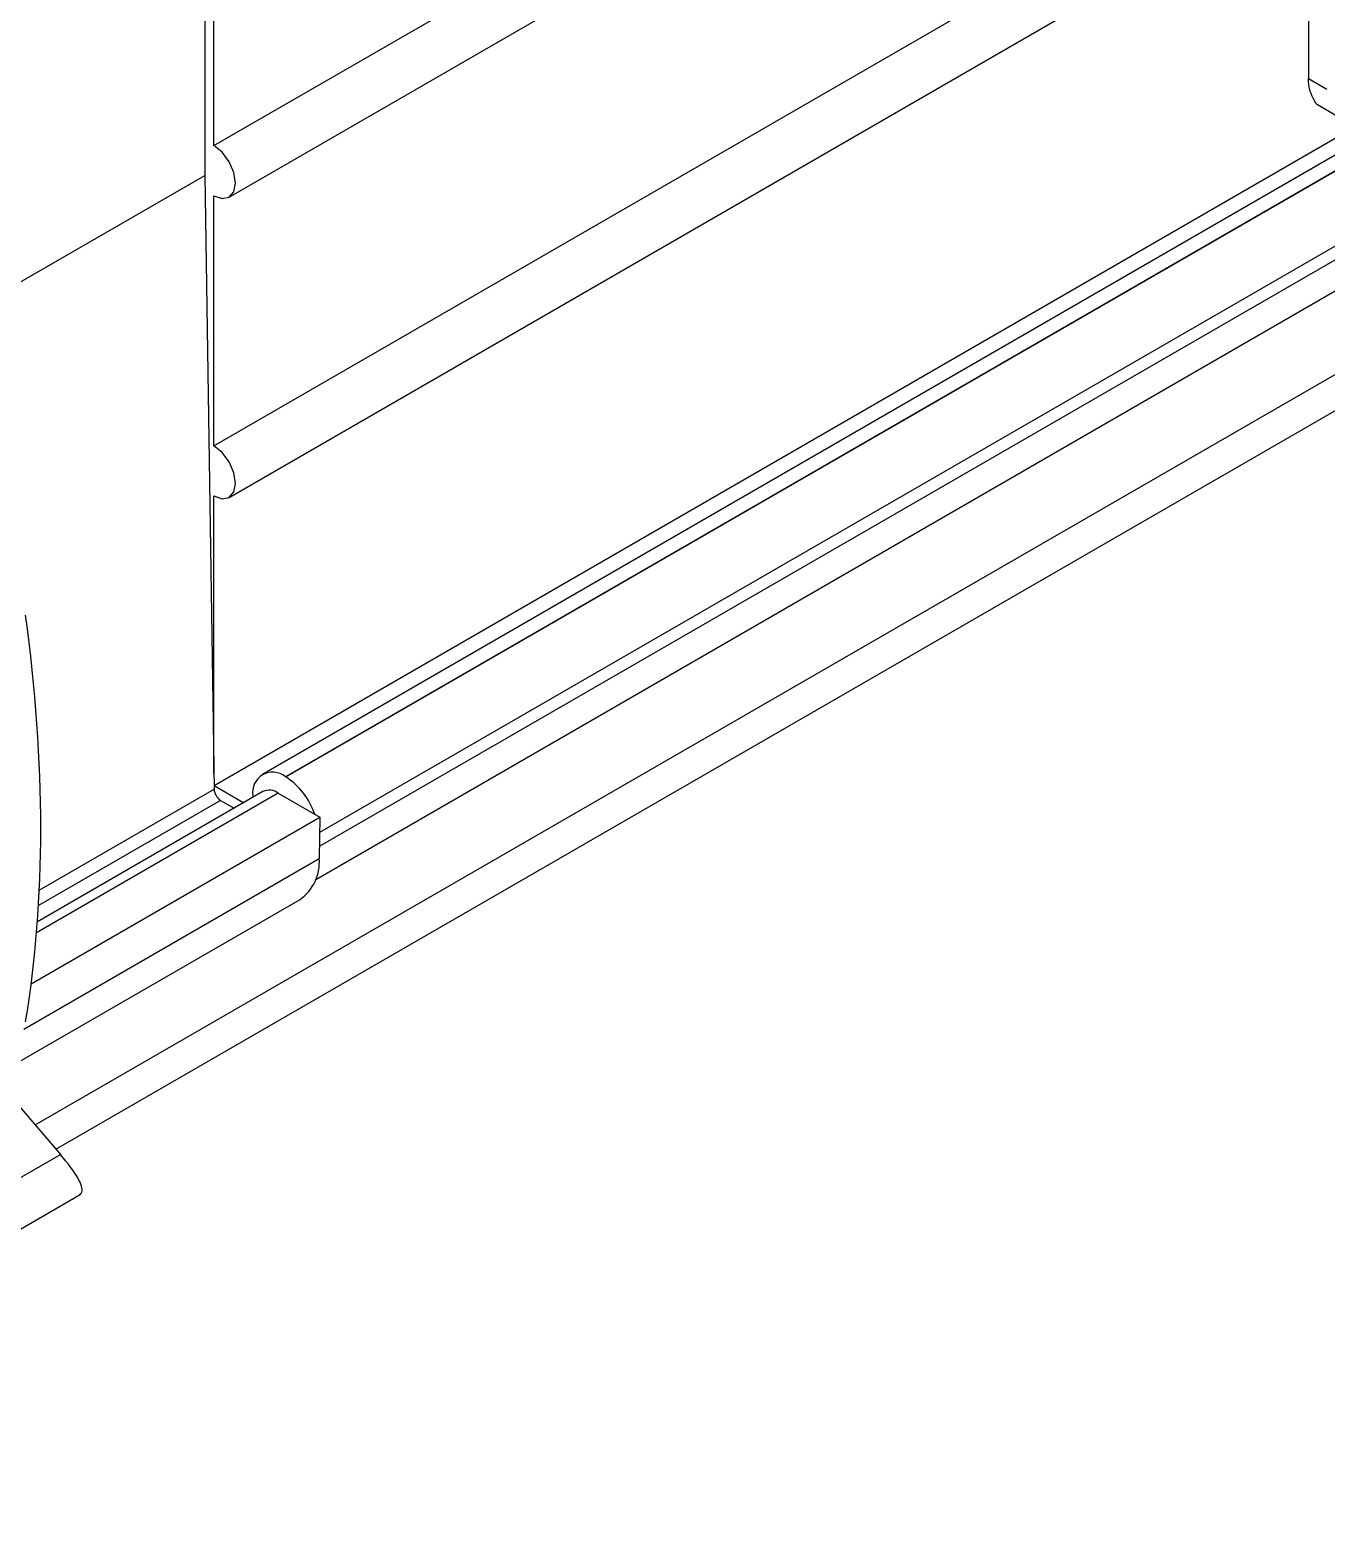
# Model space of a CAD drawing. Extents: x 7 to 135, y 1 to 99.
# Drawn here: x 22.663 to 24.779, y 10.576 to 13.013 of the extents above; entities that cross this region are included whole.
import ezdxf

# ---------------------------------------------------------------- set-up
doc = ezdxf.new("R2010")
doc.units = 0
doc.header["$MEASUREMENT"] = 0
doc.layers.add('OBJECT', color=7, linetype='CONTINUOUS')

msp = doc.modelspace()

# ---------------------------------------------------------------- linework, layer by layer
at = {"layer": 'OBJECT'}
for p, q in [((22.9636, 11.7798), (27.0331, 14.1291)), ((27.0651, 14.1198), (23.0425, 11.7977)), ((27.0907, 14.1093), (23.08, 11.7939)), ((23.0806, 11.7936), (27.0913, 14.1089)), ((23.1296, 11.6263), (27.372, 14.0754)), ((27.1863, 14.0413), (23.1359, 11.703)), ((22.6715, 11.2257), (27.5026, 14.0145)), ((23.1355, 11.6805), (27.2051, 14.0298)), ((22.7055, 11.1861), (27.5728, 13.9959)), ((22.9633, 12.824), (24.7498, 13.8553)), ((22.9883, 12.7399), (24.7772, 13.7726)), ((22.9484, 13.5023), (22.9484, 12.7754)), ((22.9633, 12.3341), (24.7498, 13.3654)), ((22.9883, 12.2499), (24.7772, 13.2826)), ((24.7498, 13.262), (24.7498, 12.9335)), ((22.9633, 12.824), (22.9633, 13.2323)), ((24.7498, 12.9335), (24.7798, 12.9161)), ((24.7648, 12.891), (24.7975, 12.872)), ((22.2935, 12.3973), (22.9484, 12.7754)), ((22.2935, 12.397), (22.9487, 12.7753)), ((22.9484, 12.7754), (22.9487, 12.7753)), ((22.9487, 12.7753), (22.9637, 11.7735)), ((22.9633, 12.3341), (22.9633, 12.7423)), ((22.9633, 11.7985), (22.9633, 12.2524)), ((22.6784, 11.6088), (22.9637, 11.7735)), ((22.9636, 11.7795), (23.0121, 11.7515)), ((23.0806, 11.7936), (23.08, 11.7939)), ((23.0685, 11.7671), (22.6739, 11.5394)), ((23.0435, 11.7696), (22.6753, 11.5571)), ((22.9743, 11.7553), (22.6771, 11.5838)), ((22.9743, 11.7553), (22.9965, 11.7425)), ((23.027, 11.7633), (23.027, 11.76)), ((23.0685, 11.7671), (23.1363, 11.728)), ((22.6652, 11.456), (23.1363, 11.728)), ((23.1363, 11.728), (23.1352, 11.6603)), ((22.6531, 11.382), (23.1352, 11.6603)), ((22.3381, 11.1515), (23.1042, 11.5937)), ((22.6037, 11.3048), (22.7128, 11.1775)), ((21.8692, 10.6905), (22.7128, 11.1775)), ((21.8162, 10.5757), (22.7384, 11.1081))]:
    msp.add_line(p, q, dxfattribs=at)
at = {"layer": 'OBJECT', "flags": 128}
for points in [[(22.9633, 12.7423), (22.9768, 12.7376), (22.9883, 12.7399), (22.996, 12.7487), (22.9987, 12.7628), (22.996, 12.7799), (22.9883, 12.7976), (22.9768, 12.8131), (22.9633, 12.824)], [(22.9633, 12.2524), (22.9768, 12.2477), (22.9883, 12.2499), (22.996, 12.2588), (22.9987, 12.2728), (22.996, 12.29), (22.9883, 12.3077), (22.9768, 12.3232), (22.9633, 12.3341)]]:
    msp.add_lwpolyline(points, dxfattribs=at)
at = {"layer": 'OBJECT'}
for centre, radius, start, end in [((24.8111, 12.9309), 0.0614, 177.6502, 212.3492), ((23.0593, 11.7686), 0.0328, 50.7969, 189.214), ((22.9868, 11.7748), 0.0231, 183.2295, 237.3478), ((23.0181, 11.6962), 0.1157, 18.4478, 57.3108), ((23.0539, 11.7472), 0.0247, 53.7651, 114.9243), ((23.0612, 11.6543), 0.0743, 305.3583, 4.6079)]:
    msp.add_arc(centre, radius, start, end, dxfattribs=at)
for centre, major_axis, ratio, start_param, end_param in [((24.8342, 12.9663), (0.0718, 0.0736), 0.333306, 2.964481, 3.226362), ((21.1734, 12.6765), (-1.0403, 1.9967), 0.546312, 3.768959, 4.132467), ((22.529, 11.2874), (0.2175, -0.1741), 0.16121, 0.067674, 0.705146)]:
    msp.add_ellipse(centre, major_axis=major_axis, ratio=ratio, start_param=start_param, end_param=end_param, dxfattribs=at)
msp.add_open_spline([(22.7383, 11.1083), (22.7397, 11.109), (22.7462, 11.1123), (22.7472, 11.1144), (22.7479, 11.1161)], degree=3, knots=[0, 0, 0, 0, 0.221752, 1, 1, 1, 1], dxfattribs=at)

doc.saveas('drawing.dxf')
